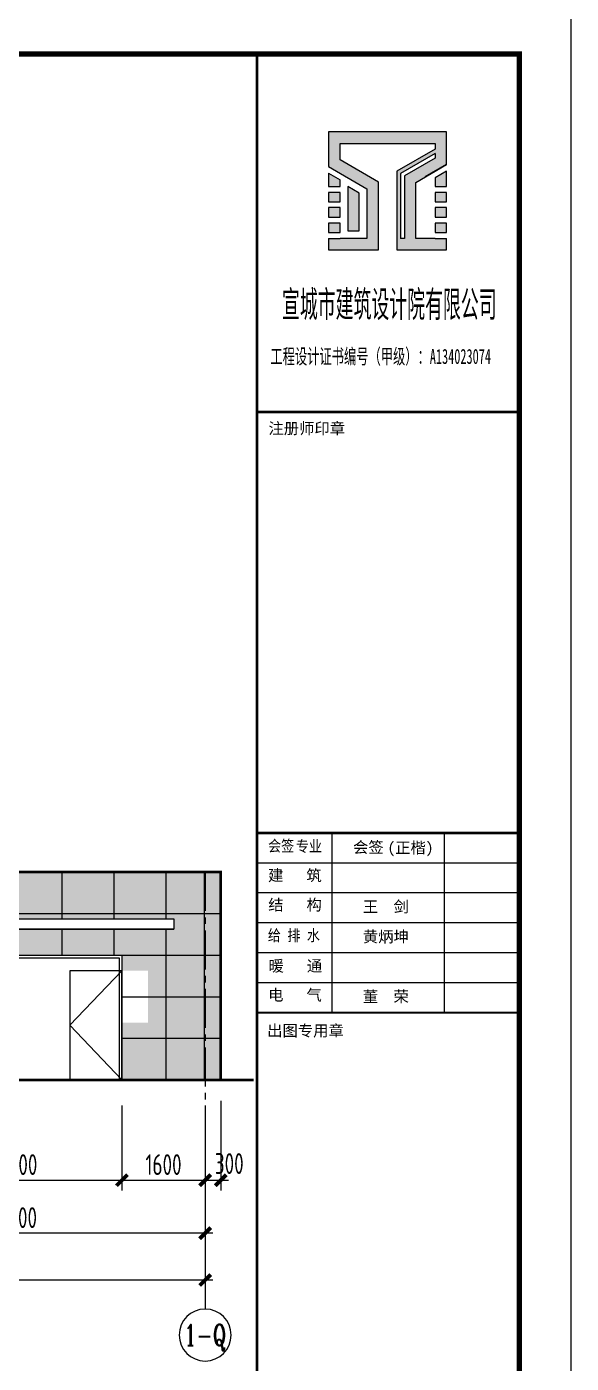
# Model space of a CAD drawing. Extents: x 670693 to 730093, y 227832 to 493926.
# Drawn here: x 719625 to 730093, y 290976 to 316681 of the extents above; entities that cross this region are included whole.
import ezdxf
from ezdxf.enums import TextEntityAlignment as Align

# ---------------------------------------------------------------- set-up
doc = ezdxf.new("R2010")
doc.units = 0
doc.header["$LTSCALE"] = 1000
doc.linetypes.add('30', pattern=[0])
doc.linetypes.add('CENTER2', pattern=[1.125, 0.75, -0.125, 0.125, -0.125])
doc.layers.get('0').update_dxf_attribs({"linetype": 'CONTINUOUS'})
doc.layers.get('Defpoints').update_dxf_attribs({"linetype": 'CONTINUOUS'})
for name, color, linetype in [('0-石材', 11, 'CONTINUOUS'), ('AXIS', 253, '30'), ('AXIS_NUM', 7, 'CONTINUOUS'), ('BZ_标准图框', 7, 'CONTINUOUS'), ('DIM', 3, 'CONTINUOUS'), ('HATCH', 254, 'CONTINUOUS'), ('PUB_TITLE', 4, 'CONTINUOUS'), ('SURFACE', 6, 'CONTINUOUS'), ('TK(图框线)', 45, 'CONTINUOUS')]:
    doc.layers.add(name, color=color, linetype=linetype)
doc.styles.add('HT', font='simhei.ttf')
doc.styles.add('TSSD_Axis', font='Complex.shx', dxfattribs={"width": 0.7, "bigfont": 'hztxt.shx'})
doc.styles.add('TSSD_Dimension', font='Tssdeng.shx', dxfattribs={"width": 0.7, "bigfont": 'hztxt.shx'})
doc.dimstyles.new('TSSD_100_100$0', dxfattribs={"dimtxt": 300, "dimasz": 100, "dimexe": 100, "dimexo": 300, "dimgap": 100, "dimtad": 1, "dimdec": 0, "dimzin": 0, "dimdsep": 46, "dimtxsty": 'TSSD_Dimension', "dimblk": 'ARCHTICK', "dimcen": 0, "dimdle": 100, "dimclrd": 3, "dimclre": 3, "dimclrt": 7, "dimazin": 0, "dimtfac": 1, "dimtdec": 0, "dimtix": 1, "dimtmove": 2, "dimatfit": 3, "dimldrblk": 'ARCHTICK', "dimfxl": 1, "dimtolj": 1, "dimtzin": 0, "dimarcsym": 0})

# ---------------------------------------------------------------- blocks, each defined once
blk = doc.blocks.new('ts_axno')
at = {"color": 0, "linetype": 'ByBlock', "lineweight": -2}
blk.add_circle((0, 0), 0.5, dxfattribs=at)
at = {"color": 0, "linetype": 'ByBlock', "lineweight": -2, "style": 'TSSD_Axis', "width": 0.7}
blk.add_attdef('A', text='', height=0.6, dxfattribs=at).set_placement((0, 0), align=Align.MIDDLE_CENTER)
blk = doc.blocks.new('_ArchTick')
at = {"color": 0, "linetype": 'ByBlock', "const_width": 0.5}
blk.add_lwpolyline([(-0.71, -0.71), (0.71, 0.71)], dxfattribs=at)
blk = doc.blocks.new('*D95')
at = {"layer": 'Defpoints', "color": 0, "transparency": 16777216}
for p in [(715855, 296146), (723055, 296146), (715855, 293477)]:
    blk.add_point(p, dxfattribs=at)
at = {"layer": 'DIM', "color": 3, "lineweight": -2, "transparency": 16777216}
for p, q in [((715855, 295746), (715855, 293277)), ((723055, 295746), (723055, 293277)), ((723205, 293477), (715705, 293477))]:
    blk.add_line(p, q, dxfattribs=at)
at = {"layer": 'DIM', "color": 3, "lineweight": -2, "transparency": 16777216, "xscale": 150, "yscale": 150, "zscale": 150, "rotation": 180}
blk.add_blockref('_ArchTick', (715855, 293477), dxfattribs=at)
at = {"layer": 'DIM', "color": 3, "lineweight": -2, "transparency": 16777216, "xscale": 150, "yscale": 150, "zscale": 150}
blk.add_blockref('_ArchTick', (723055, 293477), dxfattribs=at)
at = {"layer": 'DIM', "color": 7, "transparency": 16777216, "insert": (719455, 293777), "char_height": 400, "attachment_point": 5, "style": 'TSSD_Dimension'}
blk.add_mtext('\\A1;7200', dxfattribs=at)
blk = doc.blocks.new('*D99')
at = {"layer": 'Defpoints', "color": 0, "transparency": 16777216}
for p in [(723055, 295999), (695605, 295846), (695605, 292576)]:
    blk.add_point(p, dxfattribs=at)
at = {"layer": 'DIM', "color": 3, "lineweight": -2, "transparency": 16777216}
for p, q in [((695605, 295446), (695605, 292376)), ((723055, 295599), (723055, 292376)), ((723205, 292576), (695455, 292576))]:
    blk.add_line(p, q, dxfattribs=at)
at = {"layer": 'DIM', "color": 3, "lineweight": -2, "transparency": 16777216, "xscale": 150, "yscale": 150, "zscale": 150, "rotation": 180}
blk.add_blockref('_ArchTick', (695605, 292576), dxfattribs=at)
at = {"layer": 'DIM', "color": 3, "lineweight": -2, "transparency": 16777216, "xscale": 150, "yscale": 150, "zscale": 150}
blk.add_blockref('_ArchTick', (723055, 292576), dxfattribs=at)
at = {"layer": 'DIM', "color": 7, "transparency": 16777216, "insert": (709330, 292876), "char_height": 400, "attachment_point": 5, "style": 'TSSD_Dimension'}
blk.add_mtext('\\A1;27450', dxfattribs=at)
blk = doc.blocks.new('*D148')
at = {"layer": 'Defpoints', "color": 0}
for p in [(717455, 296336), (721455, 296336), (721455, 294497)]:
    blk.add_point(p, dxfattribs=at)
at = {"layer": 'DIM', "color": 3, "lineweight": -2}
for p, q in [((717455, 295936), (717455, 294297)), ((721455, 295936), (721455, 294297)), ((717305, 294497), (721605, 294497))]:
    blk.add_line(p, q, dxfattribs=at)
at = {"layer": 'DIM', "color": 3, "lineweight": -2, "xscale": 150, "yscale": 150, "zscale": 150, "rotation": 180}
blk.add_blockref('_ArchTick', (717455, 294497), dxfattribs=at)
at = {"layer": 'DIM', "color": 3, "lineweight": -2, "xscale": 150, "yscale": 150, "zscale": 150}
blk.add_blockref('_ArchTick', (721455, 294497), dxfattribs=at)
at = {"layer": 'DIM', "color": 7, "insert": (719455, 294797), "char_height": 400, "attachment_point": 5, "style": 'TSSD_Dimension'}
blk.add_mtext('\\A1;4000', dxfattribs=at)
blk = doc.blocks.new('*D149')
at = {"layer": 'Defpoints', "color": 0}
for p in [(721455, 296336), (723055, 296336), (723055, 294497)]:
    blk.add_point(p, dxfattribs=at)
at = {"layer": 'DIM', "color": 3, "lineweight": -2}
for p, q in [((721455, 295936), (721455, 294297)), ((723055, 295936), (723055, 294297)), ((721305, 294497), (723205, 294497))]:
    blk.add_line(p, q, dxfattribs=at)
at = {"layer": 'DIM', "color": 3, "lineweight": -2, "xscale": 150, "yscale": 150, "zscale": 150, "rotation": 180}
blk.add_blockref('_ArchTick', (721455, 294497), dxfattribs=at)
at = {"layer": 'DIM', "color": 3, "lineweight": -2, "xscale": 150, "yscale": 150, "zscale": 150}
blk.add_blockref('_ArchTick', (723055, 294497), dxfattribs=at)
at = {"layer": 'DIM', "color": 7, "insert": (722255, 294797), "char_height": 400, "attachment_point": 5, "style": 'TSSD_Dimension'}
blk.add_mtext('\\A1;1600', dxfattribs=at)
blk = doc.blocks.new('*D107')
at = {"layer": 'Defpoints', "color": 0, "transparency": 16777216}
for p in [(723355, 296426), (723055, 296215), (723355, 294497)]:
    blk.add_point(p, dxfattribs=at)
at = {"layer": 'DIM', "color": 3, "lineweight": -2, "transparency": 16777216}
for p, q in [((723355, 296026), (723355, 294297)), ((723055, 295815), (723055, 294297)), ((722905, 294497), (723505, 294497))]:
    blk.add_line(p, q, dxfattribs=at)
at = {"layer": 'DIM', "color": 3, "lineweight": -2, "transparency": 16777216, "xscale": 150, "yscale": 150, "zscale": 150, "rotation": 180}
blk.add_blockref('_ArchTick', (723055, 294497), dxfattribs=at)
at = {"layer": 'DIM', "color": 3, "lineweight": -2, "transparency": 16777216, "xscale": 150, "yscale": 150, "zscale": 150}
blk.add_blockref('_ArchTick', (723355, 294497), dxfattribs=at)
at = {"layer": 'DIM', "color": 7, "transparency": 16777216, "insert": (723518, 294817), "char_height": 400, "attachment_point": 5, "style": 'TSSD_Dimension'}
blk.add_mtext('\\A1;300', dxfattribs=at)
blk = doc.blocks.new('23wca1')
h = blk.add_hatch(color=1)
h.paths.add_polyline_path([(1517, 32430), (-752, 32430), (-752, 31764), (-15, 31338), (-15, 30383), (-531, 30383), (-752, 30383), (-752, 30162), (206, 30162), (206, 31466), (-531, 31891), (-531, 32209), (1295, 32209), (1295, 32099), (558, 31673), (558, 30162), (1517, 30162), (1517, 30383), (1295, 30383), (927, 30383), (927, 31460), (1517, 31801)])
h.paths.add_polyline_path([(1295, 31928), (706, 31588), (706, 30383), (632, 30383), (632, 31630), (1295, 32013)], flags=16)
h = blk.add_hatch(color=1)
h.paths.add_polyline_path([(1517, 31673), (1295, 31545), (1295, 31378), (1517, 31378)])
h.paths.add_polyline_path([(1295, 31267), (1295, 31083), (1517, 31083), (1517, 31267)])
h.paths.add_polyline_path([(1295, 30973), (1295, 30788), (1517, 30788), (1517, 30973)])
h.paths.add_polyline_path([(1517, 30493), (1517, 30678), (1295, 30678), (1295, 30493)])
h.paths.add_polyline_path([(-162, 31253), (-384, 31381), (-384, 30530), (-162, 30530)])
h.paths.add_polyline_path([(-752, 31636), (-752, 31378), (-531, 31378), (-531, 31508)])
h.paths.add_polyline_path([(-752, 31267), (-752, 31083), (-531, 31083), (-531, 31267)])
h.paths.add_polyline_path([(-531, 30788), (-531, 30973), (-752, 30973), (-752, 30788)])
h.paths.add_polyline_path([(-531, 30678), (-752, 30678), (-752, 30493), (-531, 30493)])
for points in [[(927, 30383), (927, 31460), (1517, 31801), (1517, 32430), (-752, 32430), (-752, 31764), (-15, 31338), (-15, 30383), (-531, 30383)], [(-752, 30383), (-752, 30162), (206, 30162), (206, 31466), (-531, 31891), (-531, 32209), (1295, 32209), (1295, 32099), (558, 31673), (558, 30162), (1517, 30162), (1517, 30383)], [(1295, 32013), (632, 31630), (632, 30383)], [(1295, 31928), (706, 31588), (706, 30383)], [(1295, 32013), (1295, 31928)], [(-752, 31636), (-752, 31378), (-531, 31378), (-531, 31508)], [(-752, 31636), (-531, 31508)], [(1517, 31801), (1106, 31564)], [(1295, 31545), (1295, 31378), (1517, 31378), (1517, 31673)], [(1517, 31673), (1295, 31545)], [(-752, 30383), (-531, 30383)], [(706, 30383), (632, 30383)], [(1295, 30383), (927, 30383)], [(1295, 30383), (1517, 30383)]]:
    blk.add_lwpolyline(points)
for points in [[(-162, 31253), (-384, 31381), (-384, 30530), (-162, 30530)], [(-752, 31267), (-752, 31083), (-531, 31083), (-531, 31267)], [(1295, 31267), (1295, 31083), (1517, 31083), (1517, 31267)], [(-752, 30973), (-752, 30788), (-531, 30788), (-531, 30973)], [(1295, 30973), (1295, 30788), (1517, 30788), (1517, 30973)], [(-752, 30678), (-752, 30493), (-531, 30493), (-531, 30678)], [(1295, 30678), (1295, 30493), (1517, 30493), (1517, 30678)]]:
    blk.add_lwpolyline(points, close=True)
at = {"layer": 'BZ_标准图框'}
for points, const_width in [([(-2126, -6072), (-2126, 33928)], 50.4), ([(-2126, 27044), (2914, 27044)], 50.4), ([(-2126, 18948), (2914, 18948)], 50.4), ([(-686, 18948), (-686, 15492)], 25.2), ([(1474, 18948), (1474, 15492)], 25.2), ([(2914, 18372), (-2126, 18372)], 25.2), ([(2914, 17796), (-2126, 17796)], 25.2), ([(2914, 17220), (-2126, 17220)], 25.2), ([(2914, 16644), (-2126, 16644)], 25.2), ([(2914, 16068), (-2126, 16068)], 25.2), ([(2914, 15492), (-2126, 15492)], 36)]:
    blk.add_lwpolyline(points, dxfattribs=dict(at, const_width=const_width))
at = {"layer": 'BZ_标准图框', "style": 'HT', "width": 0.5}
blk.add_text('宣城市建筑设计院有限公司', height=504, dxfattribs=at).set_placement((416, 28867), align=Align.CENTER)
at = {"layer": 'BZ_标准图框', "style": 'HT'}
for s, height, width, p in [('工程设计证书编号（甲级）：A134023074', 288, 0.6, (-1869, 27969)), ('会签', 216, 0.85, (-1914, 18591)), ('专业', 216, 0.85, (-1380, 18585)), ('给 排 水', 216, 0.85, (-1918, 16870))]:
    blk.add_text(s, height=height, dxfattribs=dict(at, width=width)).set_placement(p)
for s, p in [('注册师印章', (-1907, 26620)), ('会签', (-281, 18563)), ('(正楷)', (382, 18556)), ('建   筑', (-1914, 18024)), ('结   构', (-1911, 17458)), ('暖   通', (-1905, 16282)), ('电   气', (-1912, 15724)), ('出图专用章', (-1931, 15037))]:
    blk.add_text(s, height=216, dxfattribs=at).set_placement(p)
at = {"layer": 'TK(图框线)', "style": 'HT'}
for s, p in [('王  剑', (-92, 17421)), ('黄炳坤', (-92, 16845)), ('董  荣', (-92, 15693))]:
    blk.add_text(s, height=216, dxfattribs=at).set_placement(p)

msp = doc.modelspace()

# ---------------------------------------------------------------- hatches: boundary and pattern name
at = {"layer": 'HATCH'}
h = msp.add_hatch(dxfattribs=at)
h.set_pattern_fill('CONCRETE', color=8, scale=120, style=0)
h.set_pattern_definition([(50, (-611188.9, -4469.15), (860.71222, -75.30256), [90, -990]), (355, (-611188.9, -4469.15), (-166.5016, 902.63056), [72, -792]), (100.4514, (-611117.15, -4475.4), (694.21126, 827.32745), [76.48823, -841.37053]), (46.1842, (-611188.9, -4229.2), (1280.68926, -198.6228), [135, -1485]), (96.6356, (-611082.2, -4245.7), (1121.5952, 1168.9414), [114.7323, -1262.0556]), (351.1842, (-611188.9, -4229.2), (1121.5943, 1168.9423), [108, -1188]), (21, (-611068.9, -4289.15), (716.28846, -483.14267), [90, -990]), (326, (-611068.9, -4289.15), (291.9784, 870.18005), [72, -792]), (71.4514, (-611009.2, -4329.4), (1008.26715, 387.0366), [76.48823, -841.37053]), (37.5, (-611188.88, -4469.15), (14.591826, 399.472625), [0, -782.4, 0, -804, 0, -795]), (7.5, (-611188.9, -4469.15), (315.68344, 473.29405), [0, -458.4, 0, -764.4, 0, -303]), (327.5, (-611456.48, -4469.15), (640.58692, -27.065846), [0, -300, 0, -936, 0, -1242]), (317.5, (-611576.5, -4469.15), (699.8234, 120.12598), [0, -390, 0, -621.6, 0, -882])])
h.paths.add_polyline_path([(700704.9, 299326.1), (700704.9, 299526.1), (706704.9, 299526.1), (706704.9, 299326.1)], flags=16)
h.paths.add_polyline_path([(709304.9, 298526.1), (714304.9, 298526.1), (714304.9, 297526.1), (709304.9, 297526.1)], flags=16)
h.paths.add_polyline_path([(717454.9, 297526.1), (717454.9, 298526.1), (716954.9, 298526.1), (716954.9, 297526.1)])
h.paths.add_polyline_path([(721454.9, 298526.1), (721454.9, 297526.1), (721954.9, 297526.1), (721954.9, 298526.1)])
h.paths.add_polyline_path([(717454.9, 296426.1), (717454.9, 298826.1), (721454.9, 298826.1), (721454.9, 296426.1), (723354.9, 296426.1), (723354.9, 300426.1), (695304.9, 300426.1), (695304.9, 296426.1), (701704.9, 296426.1), (701704.9, 298826.1), (705704.9, 298826.1), (705704.9, 296426.1)])
h.paths.add_polyline_path([(722454.9, 299526.1), (722454.9, 299326.1), (716454.9, 299326.1), (716454.9, 299526.1)])

# ---------------------------------------------------------------- linework, layer by layer
at = {"color": 4}
for p, q in [((716454.9, 299526.1), (722454.9, 299526.1)), ((722454.9, 299526.1), (722454.9, 299326.1)), ((716454.9, 299326.1), (722454.9, 299326.1))]:
    msp.add_line(p, q, dxfattribs=at)
for points in [[(716454.9, 299526.1), (722454.9, 299526.1), (722454.9, 299326.1), (716454.9, 299326.1)], [(717454.9, 298826.1), (721454.9, 298826.1), (721454.9, 296426.1), (717454.9, 296426.1)]]:
    msp.add_lwpolyline(points, close=True, dxfattribs=at)
for points in [[(717454.9, 296426.1), (717454.9, 298826.1), (721454.9, 298826.1), (721454.9, 296426.1)], [(717504.9, 296426.1), (717504.9, 298776.1), (721404.9, 298776.1), (721404.9, 296426.1)]]:
    msp.add_lwpolyline(points, dxfattribs=at)
for points in [[(721454.9, 296426.1), (721454.9, 298526.1), (720454.9, 298526.1), (720454.9, 296426.1)], [(721454.9, 298526.1), (720454.9, 297476.1), (721454.9, 296426.1)]]:
    msp.add_lwpolyline(points)
at = {"layer": '0-石材'}
for p, q in [((720304.9, 299526.1), (720304.9, 300426.1)), ((721304.9, 299526.1), (721304.9, 300426.1)), ((722304.9, 299526.1), (722304.9, 300426.1)), ((723040.8, 296426.1), (723040.8, 300426.1)), ((695304.9, 299626.1), (723354.9, 299626.1)), ((720304.9, 298826.1), (720304.9, 299326.1)), ((721304.9, 298826.1), (721304.9, 299326.1)), ((722304.9, 296426.1), (722304.9, 299326.1)), ((695304.9, 298826.1), (723354.9, 298826.1)), ((721454.9, 298026.1), (723354.9, 298026.1)), ((721454.9, 297226.1), (723354.9, 297226.1))]:
    msp.add_line(p, q, dxfattribs=at)
at = {"layer": 'AXIS', "linetype": 'CENTER2'}
msp.add_line((723054.9, 300426.1), (723054.9, 295944.4), dxfattribs=at)
at = {"layer": 'AXIS', "color": 3, "linetype": 'ByBlock'}
msp.add_line((723054.9, 294814.1), (723054.9, 292018.9), dxfattribs=at)
at = {"layer": 'PUB_TITLE'}
msp.add_lwpolyline([(670692.5, 275155.5), (730092.5, 275155.5), (730092.5, 317155.5), (670692.5, 317155.5)], close=True, dxfattribs=at)
at = {"layer": 'PUB_TITLE', "const_width": 100}
msp.add_lwpolyline([(673192.5, 276155.5), (729092.5, 276155.5), (729092.5, 316155.5), (673192.5, 316155.5)], close=True, dxfattribs=at)
at = {"layer": 'SURFACE', "const_width": 50}
for points in [[(723354.9, 296426.1), (723354.9, 300426.1), (695304.9, 300426.1), (695304.9, 296426.1)], [(695087.5, 296426.1), (723990, 296426.1)]]:
    msp.add_lwpolyline(points, dxfattribs=at)

# ---------------------------------------------------------------- block references
msp.add_blockref('23wca1', (726178.5, 282227.8))
at = {"layer": 'AXIS_NUM'}
ref = msp.add_blockref('ts_axno', (723054.9, 291518.9), dxfattribs=dict(at, xscale=-1000, yscale=1000, zscale=1000))
ref.add_attrib('8', '1-Q', dxfattribs={"height": 400, "style": 'TSSD_Axis', "width": 0.7}).set_placement((723054.9, 291518.9), align=Align.MIDDLE_CENTER)

# ---------------------------------------------------------------- dimensions: what is measured, and where the dimension line sits
at = {"layer": 'DIM'}
dim = msp.add_linear_dim(base=(723354.9, 294496.5), p1=(723054.9, 296214.8), p2=(723354.9, 296426.1), angle=180, dimstyle='TSSD_100_100$0', override={"dimtxt": 400, "dimasz": 150, "dimexe": 200, "dimexo": 400, "dimdle": 150}, dxfattribs=at)
dim.commit()
dim.dimension.update_dxf_attribs({"geometry": '*D107', "text_midpoint": (723518.2, 294817.1), "dimtype": 128})
for base, p1, p2, picture, middle in [((715854.9, 293477.3), (723054.9, 296146.2), (715854.9, 296146.2), '*D95', (719454.9, 293777.3)), ((695604.9, 292576), (723054.9, 295998.6), (695604.9, 295846.2), '*D99', (709329.9, 292876))]:
    dim = msp.add_linear_dim(base=base, p1=p1, p2=p2, angle=180, dimstyle='TSSD_100_100$0', override={"dimtxt": 400, "dimasz": 150, "dimexe": 200, "dimexo": 400, "dimdle": 150}, dxfattribs=at)
    dim.commit()
    dim.dimension.update_dxf_attribs({"geometry": picture, "text_midpoint": middle})
for base, p1, p2, picture, middle in [((721454.9, 294496.5), (717454.9, 296336.2), (721454.9, 296336.2), '*D148', (719454.9, 294796.5)), ((723054.9, 294496.5), (721454.9, 296336.2), (723054.9, 296336.2), '*D149', (722254.9, 294796.5))]:
    dim = msp.add_linear_dim(base=base, p1=p1, p2=p2, dimstyle='TSSD_100_100$0', override={"dimtxt": 400, "dimasz": 150, "dimexe": 200, "dimexo": 400, "dimdle": 150}, dxfattribs=at)
    dim.commit()
    dim.dimension.update_dxf_attribs({"geometry": picture, "text_midpoint": middle})

doc.saveas('drawing.dxf')
